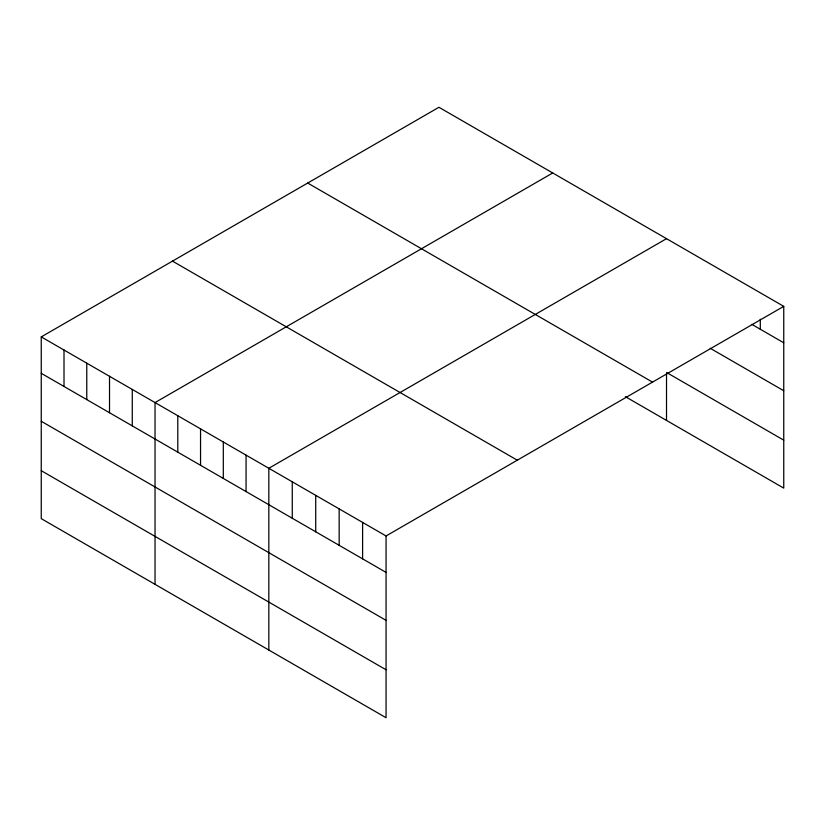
<?xml version="1.0" encoding="UTF-8"?>
<svg xmlns="http://www.w3.org/2000/svg" width="825" height="825" viewBox="0 0 825 825"><rect width="100%" height="100%" fill="white"/><g stroke="black" fill="none" stroke-linecap="round" stroke-linejoin="round"><path stroke-width="1.24" d="M41.25 336.889L386.059 535.961L386.059 717.719L41.25 518.647L41.25 336.889L438.941 107.281L783.75 306.353L783.75 488.111L625.34 396.65M552.729 172.972L155.038 402.579L155.038 584.337M666.518 238.672L268.826 468.28L268.826 650.038M386.059 535.961L783.75 306.353M751.781 324.328L783.75 342.787M710.212 348.284L783.75 390.741M666.518 372.467L783.75 440.158M307.704 183.057L652.513 382.119M172.487 261.123L517.296 460.195M41.25 373.323L386.059 572.395M41.25 421.276L386.059 620.348M41.25 470.693L386.059 669.766M760.299 319.203L760.299 329.257M666.518 373.735L666.518 420.43M362.608 522.421L362.608 558.855M339.157 508.891L339.157 545.325M315.717 495.351L315.717 531.785M292.267 481.81L292.267 518.244M246.067 455.142L246.067 491.576M223.307 441.994L223.307 478.438M200.547 428.856L200.547 465.3M177.798 415.718L177.798 452.152M132.278 389.441L132.278 425.875M109.519 376.303L109.519 412.737M86.769 363.165L86.769 399.599M64.01 350.027L64.01 386.461"/></g></svg>
